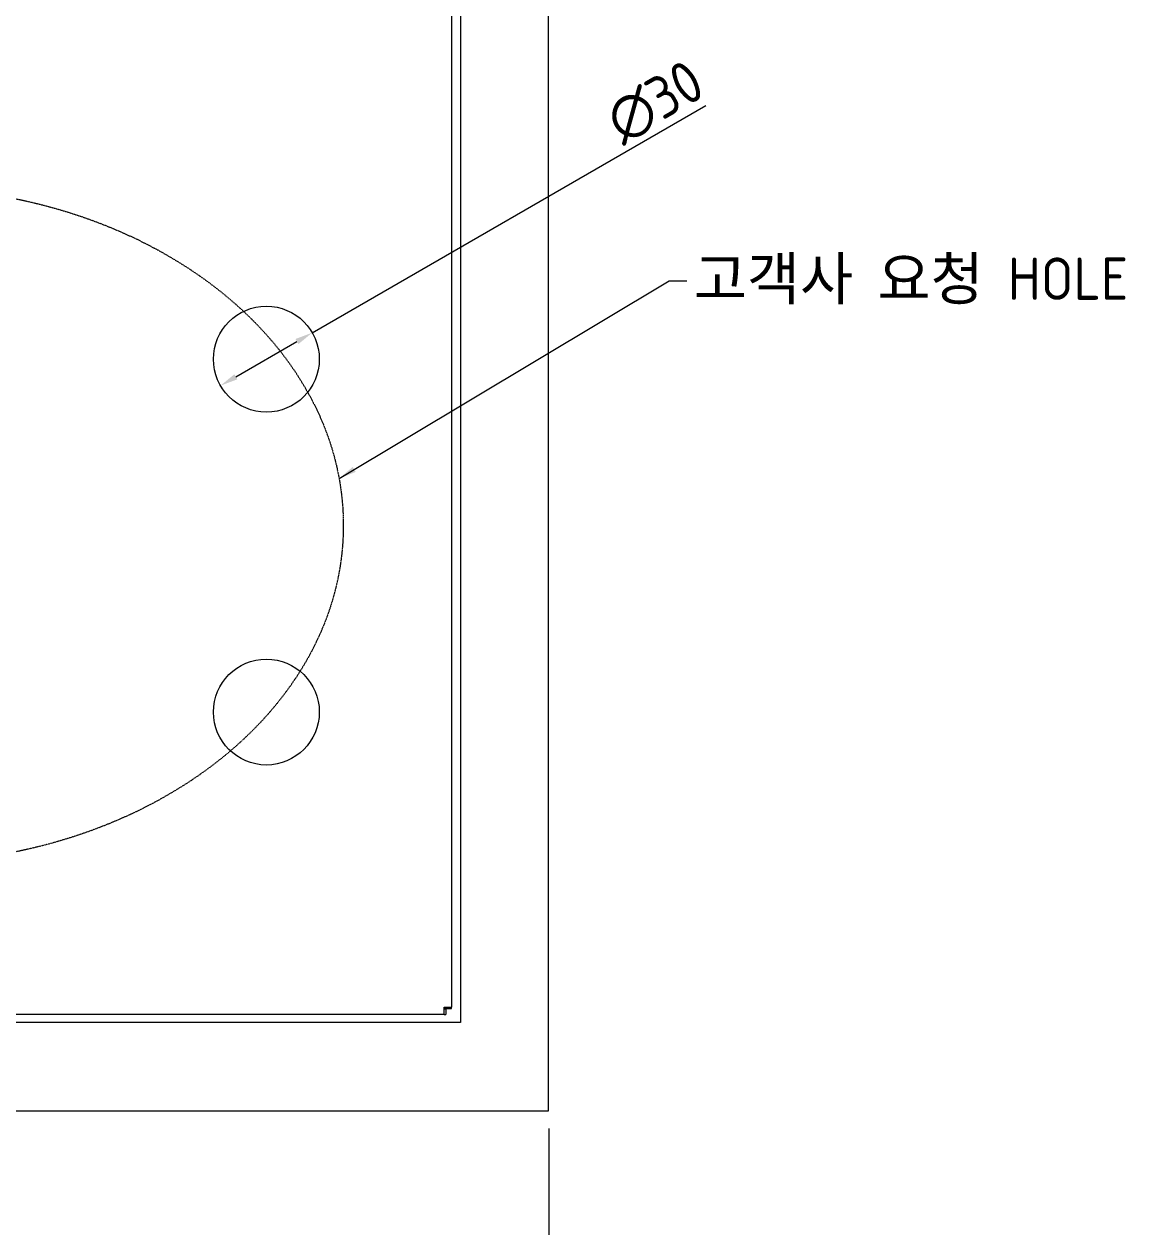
# Model space of a CAD drawing. Header units: inches. Extents: x 0 to 18221, y 0 to 6752.
# Drawn here: x 11467.6 to 11786.4, y 401.5 to 742.3 of the extents above; entities that cross this region are included whole.
import ezdxf

# ---------------------------------------------------------------- set-up
doc = ezdxf.new("R2010")
doc.units = ezdxf.units.IN
doc.header["$MEASUREMENT"] = 0
doc.linetypes.add('REMOTE_CONTROLBOX$0$DASHED', pattern=[0.2067, 0.1654, -0.0413])
for name, color, linetype, lineweight in [('REMOTE_CONTROLBOX$0$가시적인 것(ISO)', 3, 'Continuous', 5), ('REMOTE_CONTROLBOX$0$기호(ISO)', 5, 'Continuous', 5), ('REMOTE_CONTROLBOX$0$스케치 형상(ISO)', 3, 'Continuous', 5), ('REMOTE_CONTROLBOX$0$치수(ISO)', 2, 'Continuous', 5)]:
    doc.layers.add(name, color=color, linetype=linetype, lineweight=lineweight)
doc.styles.add('REMOTE_CONTROLBOX$0$치수 텍스트_PSTEK_POSCO', font='isocp.shx')
doc.dimstyles.new('REMOTE_CONTROLBOX$0$치수_PSTEK_POSCO', dxfattribs={"dimscale": 2, "dimtxt": 6, "dimasz": 2.5, "dimexe": 2, "dimexo": 2.5, "dimgap": 1, "dimtad": 1, "dimrnd": 1e-08, "dimdsep": 46, "dimtxsty": 'REMOTE_CONTROLBOX$0$치수 텍스트_PSTEK_POSCO', "dimcen": 0.09, "dimdle": 10, "dimclrd": 7, "dimclre": 7, "dimclrt": 2, "dimadec": 1, "dimazin": 2, "dimtfac": 1, "dimtmove": 0, "dimatfit": 3, "dimfxl": 1, "dimtolj": 1, "dimlwd": -1, "dimlwe": -1, "dimarcsym": 0})
doc.dimstyles.new('REMOTE_CONTROLBOX$0$치수_PSTEK_POSCO$7', dxfattribs={"dimscale": 2, "dimtxt": 6, "dimasz": 2.5, "dimexe": 2, "dimexo": 2.5, "dimgap": 1, "dimtad": 1, "dimrnd": 1e-08, "dimdsep": 46, "dimtxsty": 'REMOTE_CONTROLBOX$0$치수 텍스트_PSTEK_POSCO', "dimcen": 0.09, "dimdle": 10, "dimclrd": 7, "dimclre": 7, "dimclrt": 2, "dimadec": 1, "dimazin": 2, "dimtfac": 1, "dimtmove": 0, "dimatfit": 3, "dimfxl": 1, "dimtolj": 1, "dimlwd": -1, "dimlwe": -1, "dimarcsym": 0})

# ---------------------------------------------------------------- blocks, each defined once
blk = doc.blocks.new('*D184')
at = {"layer": 'DEFPOINTS', "color": 0, "transparency": 16777216}
for p in [(10916.27, 434.36), (11616.27, 434.36), (11616.27, 364.39)]:
    blk.add_point(p, dxfattribs=at)
at = {"layer": 'REMOTE_CONTROLBOX$0$치수(ISO)', "color": 7, "transparency": 16777216}
for p, q in [((10916.27, 429.36), (10916.27, 360.39)), ((11616.27, 429.36), (11616.27, 360.39)), ((10921.27, 364.39), (11611.27, 364.39))]:
    blk.add_line(p, q, dxfattribs=at)
for points in [[(10921.27, 365.22), (10921.27, 363.55), (10916.27, 364.39)], [(11611.27, 365.22), (11611.27, 363.55), (11616.27, 364.39)]]:
    blk.add_solid(points, dxfattribs=at)
at = {"layer": 'REMOTE_CONTROLBOX$0$치수(ISO)', "color": 2, "transparency": 16777216, "insert": (11255.46, 372.39), "char_height": 12, "attachment_point": 4, "style": 'REMOTE_CONTROLBOX$0$치수 텍스트_PSTEK_POSCO'}
blk.add_mtext('\\A1;700', dxfattribs=at)
blk = doc.blocks.new('*D187')
at = {"layer": 'DEFPOINTS', "color": 0, "transparency": 16777216}
for p in [(11549.26, 654.86), (11523.28, 639.86)]:
    blk.add_point(p, dxfattribs=at)
at = {"layer": 'REMOTE_CONTROLBOX$0$치수(ISO)', "color": 7, "transparency": 16777216}
for p, q in [((11549.26, 654.86), (11660.8, 719.26)), ((11527.61, 642.36), (11544.93, 652.36))]:
    blk.add_line(p, q, dxfattribs=at)
for points in [[(11544.51, 653.08), (11545.35, 651.64), (11549.26, 654.86)], [(11527.19, 643.08), (11528.02, 641.64), (11523.28, 639.86)]]:
    blk.add_solid(points, dxfattribs=at)
at = {"layer": 'REMOTE_CONTROLBOX$0$치수(ISO)', "color": 2, "transparency": 16777216, "insert": (11634.28, 713.18), "char_height": 12, "attachment_point": 4, "rotation": 30, "style": 'REMOTE_CONTROLBOX$0$치수 텍스트_PSTEK_POSCO'}
blk.add_mtext('\\A1;∅30', dxfattribs=at)

msp = doc.modelspace()

# ---------------------------------------------------------------- linework, layer by layer
at = {"layer": 'REMOTE_CONTROLBOX$0$가시적인 것(ISO)'}
for p, q in [((11616.2684, 434.3611), (11616.2684, 1084.3611)), ((11591.2684, 1059.3611), (11591.2684, 459.3611)), ((11588.7684, 1055.2611), (11588.7684, 463.7611)), ((11586.6684, 461.6611), (11586.6684, 463.7611)), ((11586.6684, 463.7611), (11588.7684, 463.7611)), ((11586.6684, 463.6904), (11587.0976, 463.2611)), ((11586.7391, 463.7611), (11587.1684, 463.3318)), ((11587.1684, 463.7611), (11587.1684, 463.3318)), ((11588.7684, 463.3318), (11588.7684, 463.7611)), ((11586.6684, 461.6611), (10945.8684, 461.6611)), ((11586.6684, 463.2611), (11587.0976, 463.2611)), ((11586.6684, 461.6611), (11587.0976, 461.6611)), ((11587.0976, 463.2611), (11587.0976, 461.6611)), ((11587.1684, 463.3318), (11588.7684, 463.3318)), ((11591.2684, 459.3611), (10941.2684, 459.3611)), ((10916.2684, 434.3611), (11616.2684, 434.3611))]:
    msp.add_line(p, q, dxfattribs=at)
for centre in [(11536.2684, 647.3611), (11536.2684, 547.3611)]:
    msp.add_circle(centre, 15, dxfattribs=at)
at = {"layer": 'REMOTE_CONTROLBOX$0$스케치 형상(ISO)', "color": 6, "linetype": 'REMOTE_CONTROLBOX$0$DASHED', "ltscale": 0.725723}
msp.add_ellipse((11432.8771, 600.2841), major_axis=(125.1911, 0), ratio=0.7649419, dxfattribs=at)

# ---------------------------------------------------------------- texts
at = {"layer": 'REMOTE_CONTROLBOX$0$기호(ISO)', "color": 2, "insert": (11657.3933, 669.5331), "char_height": 12, "width": 143.29917, "attachment_point": 4, "style": 'REMOTE_CONTROLBOX$0$치수 텍스트_PSTEK_POSCO'}
msp.add_mtext('{\\fISOCP|b0|i0;\\H12.0000;고객사 요청 HOLE}', dxfattribs=at)

# ---------------------------------------------------------------- dimensions: what is measured, and where the dimension line sits
at = {"layer": 'REMOTE_CONTROLBOX$0$치수(ISO)', "color": 7}
dim = msp.add_diameter_dim_2p(p1=(11523.278, 639.8611), p2=(11549.2587, 654.8611), dimstyle='REMOTE_CONTROLBOX$0$치수_PSTEK_POSCO', override={"dimdec": 2, "dimlfac": 1, "dimtp": 0, "dimtm": 0, "dimtdec": 2, "dimatfit": 2}, dxfattribs=at)
dim.commit()
dim.dimension.update_dxf_attribs({"geometry": '*D187', "text_midpoint": (11648.675, 712.2591), "dimtype": 163})
dim = msp.add_linear_dim(base=(11616.2684, 364.3877), p1=(10916.2684, 434.3611), p2=(11616.2684, 434.3611), angle=180, dimstyle='REMOTE_CONTROLBOX$0$치수_PSTEK_POSCO', override={"dimdec": 2, "dimtp": 0, "dimtm": 0, "dimtdec": 2, "dimtofl": 0, "dimatfit": 1}, dxfattribs=at)
dim.commit()
dim.dimension.update_dxf_attribs({"geometry": '*D184', "text_midpoint": (11266.2684, 364.3877), "dimtype": 160})

# ---------------------------------------------------------------- leaders
at = {"layer": 'REMOTE_CONTROLBOX$0$기호(ISO)', "color": 7, "annotation_type": 0, "has_hookline": 1, "hookline_direction": 0, "text_width": 129.0031}
msp.add_leader([(11556.8637, 613.5365), (11650.3933, 669.5331), (11655.3933, 669.5331)], dimstyle='REMOTE_CONTROLBOX$0$치수_PSTEK_POSCO$7', override={"dimtad": 0}, dxfattribs=at)

doc.saveas('drawing.dxf')
